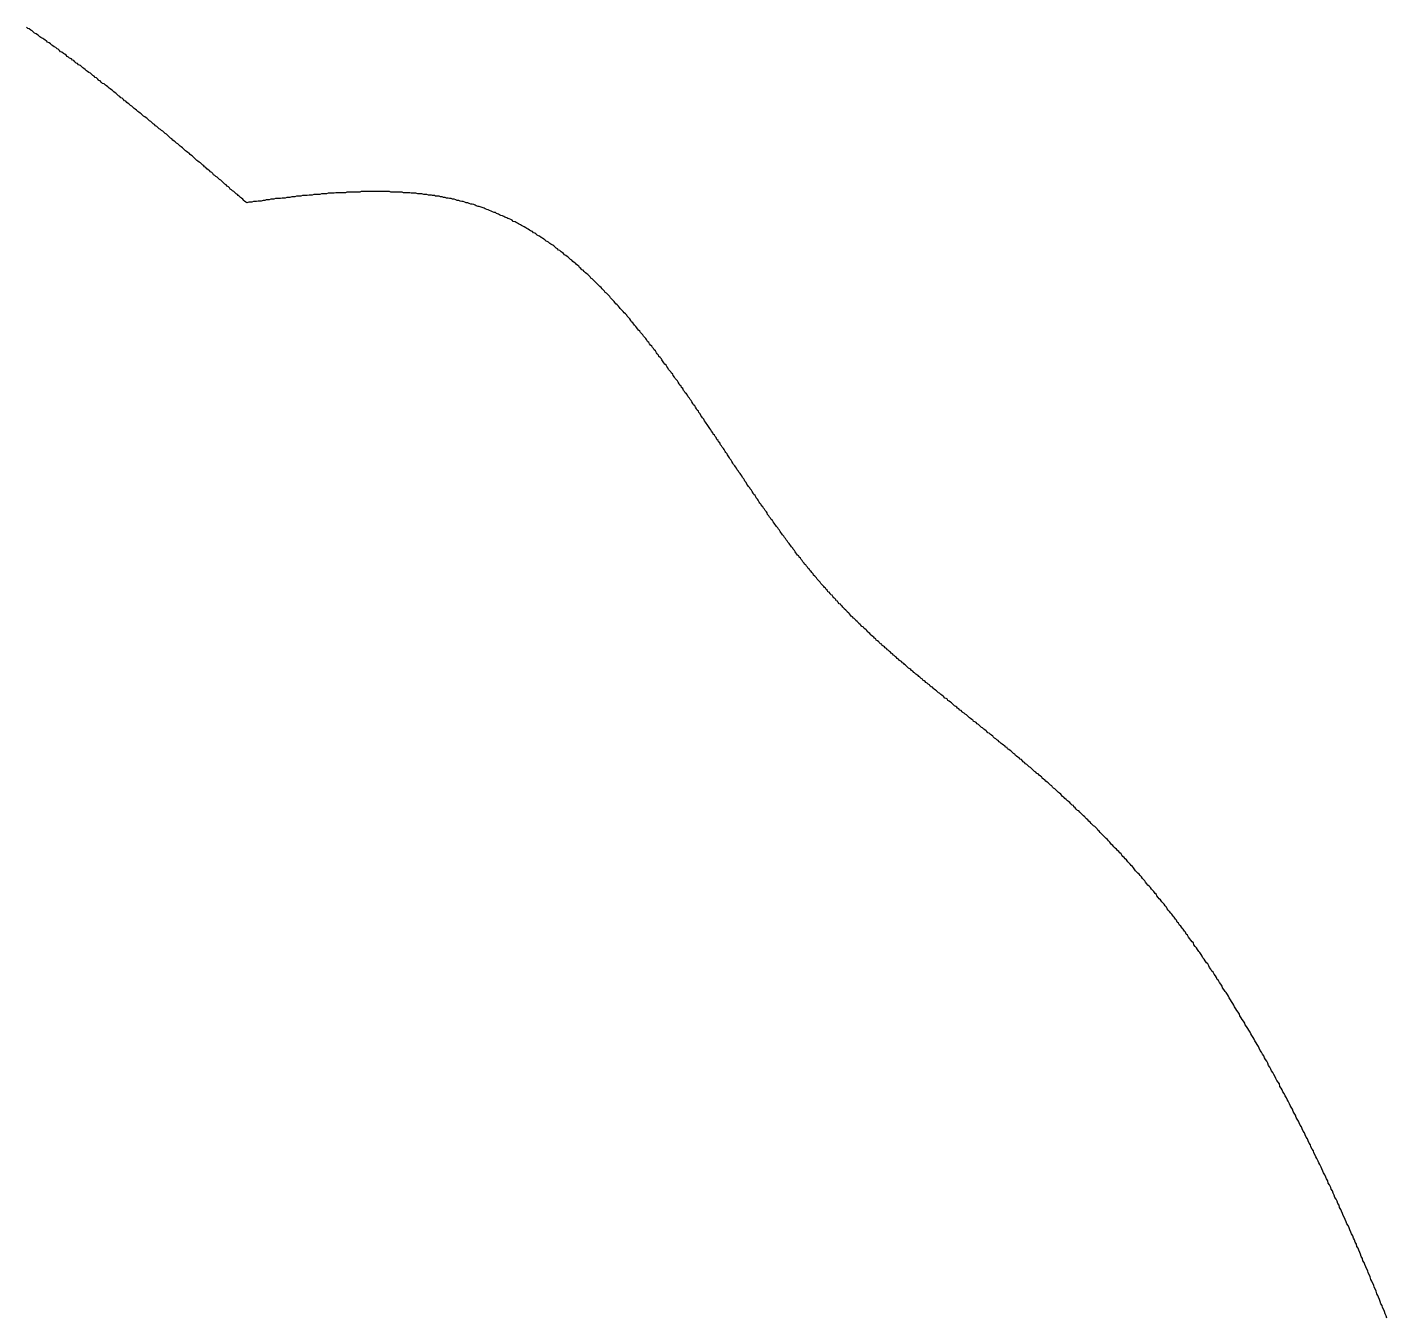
# Model space of a CAD drawing. Header units: millimetres. Extents: x 111 to 2999, y 81 to 1941.
# Drawn here: x 1025.15 to 1047.92, y 1808.3 to 1829.87 of the extents above; entities that cross this region are included whole.
import ezdxf

# ---------------------------------------------------------------- set-up
doc = ezdxf.new("R2010")
doc.units = ezdxf.units.MM
doc.layers.add('DRAW', color=7, linetype='Continuous')

msp = doc.modelspace()

# ---------------------------------------------------------------- linework, layer by layer
at = {"layer": 'DRAW'}
msp.add_polyline3d([(1047.92, 1808.263, 0), (1047.91, 1808.303, 0), (1047.89, 1808.333, 0), (1047.88, 1808.373, 0), (1047.87, 1808.403, 0), (1047.85, 1808.443, 0), (1047.84, 1808.473, 0), (1047.82, 1808.503, 0), (1047.81, 1808.543, 0), (1047.8, 1808.573, 0), (1047.78, 1808.613, 0), (1047.77, 1808.643, 0), (1047.75, 1808.673, 0), (1047.74, 1808.713, 0), (1047.73, 1808.743, 0), (1047.71, 1808.783, 0), (1047.7, 1808.813, 0), (1047.68, 1808.853, 0), (1047.67, 1808.883, 0), (1047.65, 1808.913, 0), (1047.64, 1808.953, 0), (1047.63, 1808.983, 0), (1047.61, 1809.023, 0), (1047.6, 1809.053, 0), (1047.58, 1809.093, 0), (1047.57, 1809.123, 0), (1047.55, 1809.163, 0), (1047.54, 1809.193, 0), (1047.52, 1809.223, 0), (1047.51, 1809.263, 0), (1047.49, 1809.293, 0), (1047.48, 1809.333, 0), (1047.47, 1809.363, 0), (1047.45, 1809.403, 0), (1047.44, 1809.433, 0), (1047.42, 1809.463, 0), (1047.41, 1809.503, 0), (1047.39, 1809.533, 0), (1047.38, 1809.573, 0), (1047.36, 1809.603, 0), (1047.35, 1809.643, 0), (1047.33, 1809.673, 0), (1047.32, 1809.703, 0), (1047.3, 1809.743, 0), (1047.29, 1809.773, 0), (1047.27, 1809.813, 0), (1047.25, 1809.843, 0), (1047.24, 1809.873, 0), (1047.22, 1809.913, 0), (1047.21, 1809.943, 0), (1047.19, 1809.983, 0), (1047.18, 1810.013, 0), (1047.16, 1810.053, 0), (1047.15, 1810.083, 0), (1047.13, 1810.113, 0), (1047.12, 1810.153, 0), (1047.1, 1810.183, 0), (1047.09, 1810.223, 0), (1047.07, 1810.253, 0), (1047.05, 1810.283, 0), (1047.04, 1810.323, 0), (1047.02, 1810.353, 0), (1047.01, 1810.393, 0), (1046.99, 1810.423, 0), (1046.98, 1810.453, 0), (1046.96, 1810.493, 0), (1046.94, 1810.523, 0), (1046.93, 1810.563, 0), (1046.91, 1810.593, 0), (1046.9, 1810.623, 0), (1046.88, 1810.663, 0), (1046.86, 1810.693, 0), (1046.85, 1810.723, 0), (1046.83, 1810.763, 0), (1046.82, 1810.793, 0), (1046.8, 1810.833, 0), (1046.78, 1810.863, 0), (1046.77, 1810.893, 0), (1046.75, 1810.933, 0), (1046.73, 1810.963, 0), (1046.72, 1810.993, 0), (1046.7, 1811.033, 0), (1046.69, 1811.063, 0), (1046.67, 1811.093, 0), (1046.65, 1811.133, 0), (1046.64, 1811.163, 0), (1046.62, 1811.193, 0), (1046.6, 1811.233, 0), (1046.59, 1811.263, 0), (1046.57, 1811.293, 0), (1046.55, 1811.333, 0), (1046.54, 1811.363, 0), (1046.52, 1811.393, 0), (1046.5, 1811.433, 0), (1046.49, 1811.463, 0), (1046.47, 1811.493, 0), (1046.45, 1811.533, 0), (1046.44, 1811.563, 0), (1046.42, 1811.593, 0), (1046.4, 1811.623, 0), (1046.39, 1811.663, 0), (1046.37, 1811.693, 0), (1046.35, 1811.723, 0), (1046.34, 1811.763, 0), (1046.32, 1811.793, 0), (1046.3, 1811.823, 0), (1046.29, 1811.853, 0), (1046.27, 1811.893, 0), (1046.25, 1811.923, 0), (1046.24, 1811.953, 0), (1046.22, 1811.983, 0), (1046.2, 1812.023, 0), (1046.18, 1812.053, 0), (1046.17, 1812.083, 0), (1046.15, 1812.113, 0), (1046.13, 1812.143, 0), (1046.12, 1812.183, 0), (1046.1, 1812.213, 0), (1046.08, 1812.243, 0), (1046.06, 1812.273, 0), (1046.05, 1812.303, 0), (1046.03, 1812.343, 0), (1046.01, 1812.373, 0), (1045.99, 1812.403, 0), (1045.98, 1812.433, 0), (1045.96, 1812.463, 0), (1045.94, 1812.493, 0), (1045.93, 1812.533, 0), (1045.91, 1812.563, 0), (1045.89, 1812.593, 0), (1045.87, 1812.623, 0), (1045.86, 1812.653, 0), (1045.84, 1812.683, 0), (1045.82, 1812.713, 0), (1045.8, 1812.743, 0), (1045.78, 1812.783, 0), (1045.77, 1812.813, 0), (1045.75, 1812.843, 0), (1045.73, 1812.873, 0), (1045.71, 1812.903, 0), (1045.7, 1812.933, 0), (1045.68, 1812.963, 0), (1045.66, 1812.993, 0), (1045.64, 1813.023, 0), (1045.63, 1813.053, 0), (1045.61, 1813.083, 0), (1045.59, 1813.113, 0), (1045.57, 1813.143, 0), (1045.55, 1813.173, 0), (1045.54, 1813.203, 0), (1045.52, 1813.233, 0), (1045.5, 1813.263, 0), (1045.48, 1813.293, 0), (1045.46, 1813.323, 0), (1045.45, 1813.353, 0), (1045.43, 1813.383, 0), (1045.41, 1813.413, 0), (1045.39, 1813.443, 0), (1045.37, 1813.473, 0), (1045.36, 1813.503, 0), (1045.34, 1813.533, 0), (1045.32, 1813.563, 0), (1045.3, 1813.593, 0), (1045.28, 1813.623, 0), (1045.27, 1813.653, 0), (1045.25, 1813.683, 0), (1045.23, 1813.713, 0), (1045.21, 1813.733, 0), (1045.19, 1813.763, 0), (1045.17, 1813.793, 0), (1045.16, 1813.823, 0), (1045.14, 1813.853, 0), (1045.12, 1813.883, 0), (1045.1, 1813.913, 0), (1045.08, 1813.933, 0), (1045.07, 1813.963, 0), (1045.05, 1813.993, 0), (1045.03, 1814.023, 0), (1045.01, 1814.053, 0), (1044.99, 1814.073, 0), (1044.97, 1814.103, 0), (1044.95, 1814.133, 0), (1044.94, 1814.163, 0), (1044.92, 1814.193, 0), (1044.9, 1814.213, 0), (1044.88, 1814.243, 0), (1044.86, 1814.273, 0), (1044.84, 1814.293, 0), (1044.83, 1814.323, 0), (1044.81, 1814.353, 0), (1044.79, 1814.383, 0), (1044.77, 1814.403, 0), (1044.75, 1814.433, 0), (1044.73, 1814.463, 0), (1044.71, 1814.483, 0), (1044.69, 1814.513, 0), (1044.68, 1814.543, 0), (1044.66, 1814.563, 0), (1044.64, 1814.593, 0), (1044.62, 1814.613, 0), (1044.6, 1814.643, 0), (1044.58, 1814.673, 0), (1044.56, 1814.693, 0), (1044.55, 1814.723, 0), (1044.53, 1814.743, 0), (1044.51, 1814.773, 0), (1044.49, 1814.793, 0), (1044.47, 1814.823, 0), (1044.45, 1814.843, 0), (1044.43, 1814.873, 0), (1044.41, 1814.893, 0), (1044.4, 1814.923, 0), (1044.38, 1814.943, 0), (1044.36, 1814.973, 0), (1044.34, 1814.993, 0), (1044.32, 1815.023, 0), (1044.3, 1815.043, 0), (1044.28, 1815.073, 0), (1044.26, 1815.093, 0), (1044.24, 1815.113, 0), (1044.23, 1815.143, 0), (1044.21, 1815.163, 0), (1044.19, 1815.193, 0), (1044.17, 1815.213, 0), (1044.15, 1815.233, 0), (1044.13, 1815.263, 0), (1044.11, 1815.283, 0), (1044.09, 1815.303, 0), (1044.07, 1815.333, 0), (1044.06, 1815.353, 0), (1044.04, 1815.373, 0), (1044.02, 1815.403, 0), (1044, 1815.423, 0), (1043.98, 1815.443, 0), (1043.96, 1815.473, 0), (1043.94, 1815.493, 0), (1043.92, 1815.513, 0), (1043.9, 1815.533, 0), (1043.88, 1815.563, 0), (1043.87, 1815.583, 0), (1043.85, 1815.603, 0), (1043.83, 1815.623, 0), (1043.81, 1815.653, 0), (1043.79, 1815.673, 0), (1043.77, 1815.693, 0), (1043.75, 1815.713, 0), (1043.73, 1815.733, 0), (1043.71, 1815.753, 0), (1043.69, 1815.783, 0), (1043.68, 1815.803, 0), (1043.66, 1815.823, 0), (1043.64, 1815.843, 0), (1043.62, 1815.863, 0), (1043.6, 1815.883, 0), (1043.58, 1815.903, 0), (1043.56, 1815.933, 0), (1043.54, 1815.953, 0), (1043.52, 1815.973, 0), (1043.5, 1815.993, 0), (1043.48, 1816.013, 0), (1043.47, 1816.033, 0), (1043.45, 1816.053, 0), (1043.43, 1816.073, 0), (1043.41, 1816.093, 0), (1043.39, 1816.113, 0), (1043.37, 1816.133, 0), (1043.35, 1816.153, 0), (1043.33, 1816.173, 0), (1043.31, 1816.193, 0), (1043.29, 1816.213, 0), (1043.28, 1816.233, 0), (1043.26, 1816.253, 0), (1043.24, 1816.273, 0), (1043.22, 1816.293, 0), (1043.2, 1816.313, 0), (1043.18, 1816.333, 0), (1043.16, 1816.353, 0), (1043.14, 1816.373, 0), (1043.12, 1816.393, 0), (1043.1, 1816.413, 0), (1043.08, 1816.433, 0), (1043.07, 1816.453, 0), (1043.05, 1816.473, 0), (1043.03, 1816.493, 0), (1043.01, 1816.503, 0), (1042.99, 1816.523, 0), (1042.97, 1816.543, 0), (1042.95, 1816.563, 0), (1042.93, 1816.583, 0), (1042.91, 1816.603, 0), (1042.89, 1816.623, 0), (1042.87, 1816.643, 0), (1042.86, 1816.653, 0), (1042.84, 1816.673, 0), (1042.82, 1816.693, 0), (1042.8, 1816.713, 0), (1042.78, 1816.733, 0), (1042.76, 1816.753, 0), (1042.74, 1816.763, 0), (1042.72, 1816.783, 0), (1042.7, 1816.803, 0), (1042.68, 1816.823, 0), (1042.67, 1816.843, 0), (1042.65, 1816.853, 0), (1042.63, 1816.873, 0), (1042.61, 1816.893, 0), (1042.59, 1816.913, 0), (1042.57, 1816.923, 0), (1042.55, 1816.943, 0), (1042.53, 1816.963, 0), (1042.51, 1816.983, 0), (1042.49, 1816.993, 0), (1042.48, 1817.013, 0), (1042.46, 1817.033, 0), (1042.44, 1817.053, 0), (1042.42, 1817.063, 0), (1042.4, 1817.083, 0), (1042.38, 1817.103, 0), (1042.36, 1817.123, 0), (1042.34, 1817.133, 0), (1042.32, 1817.153, 0), (1042.31, 1817.173, 0), (1042.29, 1817.183, 0), (1042.27, 1817.203, 0), (1042.25, 1817.223, 0), (1042.23, 1817.233, 0), (1042.21, 1817.253, 0), (1042.19, 1817.273, 0), (1042.17, 1817.283, 0), (1042.15, 1817.303, 0), (1042.14, 1817.323, 0), (1042.12, 1817.333, 0), (1042.1, 1817.353, 0), (1042.08, 1817.373, 0), (1042.06, 1817.383, 0), (1042.04, 1817.403, 0), (1042.02, 1817.413, 0), (1042, 1817.433, 0), (1041.98, 1817.453, 0), (1041.97, 1817.463, 0), (1041.95, 1817.483, 0), (1041.93, 1817.493, 0), (1041.91, 1817.513, 0), (1041.89, 1817.533, 0), (1041.87, 1817.543, 0), (1041.85, 1817.563, 0), (1041.83, 1817.573, 0), (1041.82, 1817.593, 0), (1041.8, 1817.613, 0), (1041.78, 1817.623, 0), (1041.76, 1817.643, 0), (1041.74, 1817.653, 0), (1041.72, 1817.673, 0), (1041.7, 1817.683, 0), (1041.69, 1817.703, 0), (1041.67, 1817.713, 0), (1041.65, 1817.733, 0), (1041.63, 1817.753, 0), (1041.61, 1817.763, 0), (1041.59, 1817.783, 0), (1041.57, 1817.793, 0), (1041.56, 1817.813, 0), (1041.54, 1817.823, 0), (1041.52, 1817.843, 0), (1041.5, 1817.853, 0), (1041.48, 1817.873, 0), (1041.46, 1817.883, 0), (1041.44, 1817.903, 0), (1041.43, 1817.913, 0), (1041.41, 1817.933, 0), (1041.39, 1817.943, 0), (1041.37, 1817.963, 0), (1041.35, 1817.973, 0), (1041.33, 1817.993, 0), (1041.32, 1818.003, 0), (1041.3, 1818.023, 0), (1041.28, 1818.033, 0), (1041.26, 1818.053, 0), (1041.24, 1818.063, 0), (1041.22, 1818.083, 0), (1041.21, 1818.093, 0), (1041.19, 1818.113, 0), (1041.17, 1818.123, 0), (1041.15, 1818.143, 0), (1041.13, 1818.153, 0), (1041.11, 1818.173, 0), (1041.1, 1818.183, 0), (1041.08, 1818.203, 0), (1041.06, 1818.213, 0), (1041.04, 1818.233, 0), (1041.02, 1818.243, 0), (1041, 1818.253, 0), (1040.99, 1818.273, 0), (1040.97, 1818.283, 0), (1040.95, 1818.303, 0), (1040.93, 1818.313, 0), (1040.91, 1818.333, 0), (1040.9, 1818.343, 0), (1040.88, 1818.363, 0), (1040.86, 1818.373, 0), (1040.84, 1818.393, 0), (1040.82, 1818.403, 0), (1040.81, 1818.413, 0), (1040.79, 1818.433, 0), (1040.77, 1818.443, 0), (1040.75, 1818.463, 0), (1040.73, 1818.473, 0), (1040.72, 1818.493, 0), (1040.7, 1818.503, 0), (1040.68, 1818.513, 0), (1040.66, 1818.533, 0), (1040.65, 1818.543, 0), (1040.63, 1818.563, 0), (1040.61, 1818.573, 0), (1040.59, 1818.593, 0), (1040.57, 1818.603, 0), (1040.56, 1818.623, 0), (1040.54, 1818.633, 0), (1040.52, 1818.643, 0), (1040.5, 1818.663, 0), (1040.49, 1818.673, 0), (1040.47, 1818.693, 0), (1040.45, 1818.703, 0), (1040.43, 1818.723, 0), (1040.41, 1818.733, 0), (1040.4, 1818.743, 0), (1040.38, 1818.763, 0), (1040.36, 1818.773, 0), (1040.34, 1818.793, 0), (1040.33, 1818.803, 0), (1040.31, 1818.823, 0), (1040.29, 1818.833, 0), (1040.27, 1818.843, 0), (1040.26, 1818.863, 0), (1040.24, 1818.873, 0), (1040.22, 1818.893, 0), (1040.2, 1818.903, 0), (1040.19, 1818.923, 0), (1040.17, 1818.933, 0), (1040.15, 1818.943, 0), (1040.14, 1818.963, 0), (1040.12, 1818.973, 0), (1040.1, 1818.993, 0), (1040.08, 1819.003, 0), (1040.07, 1819.023, 0), (1040.05, 1819.033, 0), (1040.03, 1819.043, 0), (1040.01, 1819.063, 0), (1040, 1819.073, 0), (1039.98, 1819.093, 0), (1039.96, 1819.103, 0), (1039.95, 1819.123, 0), (1039.93, 1819.133, 0), (1039.91, 1819.143, 0), (1039.89, 1819.163, 0), (1039.88, 1819.173, 0), (1039.86, 1819.193, 0), (1039.84, 1819.203, 0), (1039.83, 1819.223, 0), (1039.81, 1819.233, 0), (1039.79, 1819.253, 0), (1039.78, 1819.263, 0), (1039.76, 1819.273, 0), (1039.74, 1819.293, 0), (1039.72, 1819.303, 0), (1039.71, 1819.323, 0), (1039.69, 1819.333, 0), (1039.67, 1819.353, 0), (1039.66, 1819.363, 0), (1039.64, 1819.383, 0), (1039.62, 1819.393, 0), (1039.61, 1819.413, 0), (1039.59, 1819.423, 0), (1039.57, 1819.443, 0), (1039.56, 1819.453, 0), (1039.54, 1819.473, 0), (1039.52, 1819.483, 0), (1039.51, 1819.503, 0), (1039.49, 1819.513, 0), (1039.47, 1819.523, 0), (1039.46, 1819.543, 0), (1039.44, 1819.553, 0), (1039.42, 1819.573, 0), (1039.41, 1819.583, 0), (1039.39, 1819.603, 0), (1039.37, 1819.613, 0), (1039.36, 1819.633, 0), (1039.34, 1819.643, 0), (1039.33, 1819.663, 0), (1039.31, 1819.673, 0), (1039.29, 1819.693, 0), (1039.28, 1819.703, 0), (1039.26, 1819.723, 0), (1039.24, 1819.743, 0), (1039.23, 1819.753, 0), (1039.21, 1819.773, 0), (1039.2, 1819.783, 0), (1039.18, 1819.803, 0), (1039.16, 1819.813, 0), (1039.15, 1819.833, 0), (1039.13, 1819.843, 0), (1039.11, 1819.863, 0), (1039.1, 1819.873, 0), (1039.08, 1819.893, 0), (1039.07, 1819.903, 0), (1039.05, 1819.923, 0), (1039.03, 1819.943, 0), (1039.02, 1819.953, 0), (1039, 1819.973, 0), (1038.99, 1819.983, 0), (1038.97, 1820.003, 0), (1038.95, 1820.013, 0), (1038.94, 1820.033, 0), (1038.92, 1820.053, 0), (1038.91, 1820.063, 0), (1038.89, 1820.083, 0), (1038.88, 1820.093, 0), (1038.86, 1820.113, 0), (1038.84, 1820.133, 0), (1038.83, 1820.143, 0), (1038.81, 1820.163, 0), (1038.8, 1820.183, 0), (1038.78, 1820.193, 0), (1038.77, 1820.213, 0), (1038.75, 1820.223, 0), (1038.73, 1820.243, 0), (1038.72, 1820.263, 0), (1038.7, 1820.273, 0), (1038.69, 1820.293, 0), (1038.67, 1820.313, 0), (1038.66, 1820.323, 0), (1038.64, 1820.343, 0), (1038.63, 1820.363, 0), (1038.61, 1820.373, 0), (1038.6, 1820.393, 0), (1038.58, 1820.413, 0), (1038.56, 1820.423, 0), (1038.55, 1820.443, 0), (1038.53, 1820.463, 0), (1038.52, 1820.483, 0), (1038.5, 1820.493, 0), (1038.49, 1820.513, 0), (1038.47, 1820.533, 0), (1038.46, 1820.543, 0), (1038.44, 1820.563, 0), (1038.43, 1820.583, 0), (1038.41, 1820.603, 0), (1038.4, 1820.613, 0), (1038.38, 1820.633, 0), (1038.37, 1820.653, 0), (1038.35, 1820.673, 0), (1038.34, 1820.683, 0), (1038.32, 1820.703, 0), (1038.31, 1820.723, 0), (1038.29, 1820.743, 0), (1038.28, 1820.763, 0), (1038.26, 1820.773, 0), (1038.25, 1820.793, 0), (1038.23, 1820.813, 0), (1038.22, 1820.833, 0), (1038.2, 1820.853, 0), (1038.19, 1820.873, 0), (1038.17, 1820.883, 0), (1038.16, 1820.903, 0), (1038.14, 1820.923, 0), (1038.13, 1820.943, 0), (1038.11, 1820.963, 0), (1038.1, 1820.983, 0), (1038.08, 1821.003, 0), (1038.07, 1821.023, 0), (1038.05, 1821.033, 0), (1038.04, 1821.053, 0), (1038.02, 1821.073, 0), (1038.01, 1821.093, 0), (1038, 1821.113, 0), (1037.98, 1821.133, 0), (1037.97, 1821.153, 0), (1037.95, 1821.173, 0), (1037.94, 1821.193, 0), (1037.92, 1821.213, 0), (1037.91, 1821.233, 0), (1037.89, 1821.253, 0), (1037.88, 1821.273, 0), (1037.86, 1821.293, 0), (1037.85, 1821.313, 0), (1037.83, 1821.333, 0), (1037.82, 1821.353, 0), (1037.8, 1821.373, 0), (1037.79, 1821.393, 0), (1037.77, 1821.413, 0), (1037.76, 1821.433, 0), (1037.75, 1821.453, 0), (1037.73, 1821.473, 0), (1037.72, 1821.493, 0), (1037.7, 1821.513, 0), (1037.69, 1821.533, 0), (1037.67, 1821.553, 0), (1037.66, 1821.573, 0), (1037.64, 1821.593, 0), (1037.63, 1821.613, 0), (1037.61, 1821.633, 0), (1037.6, 1821.653, 0), (1037.58, 1821.673, 0), (1037.57, 1821.693, 0), (1037.55, 1821.713, 0), (1037.54, 1821.743, 0), (1037.53, 1821.763, 0), (1037.51, 1821.783, 0), (1037.5, 1821.803, 0), (1037.48, 1821.823, 0), (1037.47, 1821.843, 0), (1037.45, 1821.863, 0), (1037.44, 1821.883, 0), (1037.42, 1821.903, 0), (1037.41, 1821.923, 0), (1037.39, 1821.953, 0), (1037.38, 1821.973, 0), (1037.36, 1821.993, 0), (1037.35, 1822.013, 0), (1037.34, 1822.033, 0), (1037.32, 1822.053, 0), (1037.31, 1822.073, 0), (1037.29, 1822.103, 0), (1037.28, 1822.123, 0), (1037.26, 1822.143, 0), (1037.25, 1822.163, 0), (1037.23, 1822.183, 0), (1037.22, 1822.203, 0), (1037.2, 1822.223, 0), (1037.19, 1822.253, 0), (1037.17, 1822.273, 0), (1037.16, 1822.293, 0), (1037.15, 1822.313, 0), (1037.13, 1822.333, 0), (1037.12, 1822.363, 0), (1037.1, 1822.383, 0), (1037.09, 1822.403, 0), (1037.07, 1822.423, 0), (1037.06, 1822.443, 0), (1037.04, 1822.463, 0), (1037.03, 1822.493, 0), (1037.01, 1822.513, 0), (1037, 1822.533, 0), (1036.98, 1822.553, 0), (1036.97, 1822.573, 0), (1036.95, 1822.603, 0), (1036.94, 1822.623, 0), (1036.92, 1822.643, 0), (1036.91, 1822.663, 0), (1036.9, 1822.683, 0), (1036.88, 1822.713, 0), (1036.87, 1822.733, 0), (1036.85, 1822.753, 0), (1036.84, 1822.773, 0), (1036.82, 1822.803, 0), (1036.81, 1822.823, 0), (1036.79, 1822.843, 0), (1036.78, 1822.863, 0), (1036.76, 1822.883, 0), (1036.75, 1822.913, 0), (1036.73, 1822.933, 0), (1036.72, 1822.953, 0), (1036.7, 1822.973, 0), (1036.69, 1823.003, 0), (1036.67, 1823.023, 0), (1036.66, 1823.043, 0), (1036.64, 1823.063, 0), (1036.63, 1823.083, 0), (1036.61, 1823.113, 0), (1036.6, 1823.133, 0), (1036.58, 1823.153, 0), (1036.57, 1823.173, 0), (1036.55, 1823.203, 0), (1036.54, 1823.223, 0), (1036.52, 1823.243, 0), (1036.51, 1823.263, 0), (1036.49, 1823.283, 0), (1036.48, 1823.313, 0), (1036.46, 1823.333, 0), (1036.45, 1823.353, 0), (1036.43, 1823.373, 0), (1036.42, 1823.403, 0), (1036.4, 1823.423, 0), (1036.39, 1823.443, 0), (1036.37, 1823.463, 0), (1036.36, 1823.483, 0), (1036.34, 1823.513, 0), (1036.33, 1823.533, 0), (1036.31, 1823.553, 0), (1036.3, 1823.573, 0), (1036.28, 1823.603, 0), (1036.27, 1823.623, 0), (1036.25, 1823.643, 0), (1036.24, 1823.663, 0), (1036.22, 1823.683, 0), (1036.21, 1823.713, 0), (1036.19, 1823.733, 0), (1036.17, 1823.753, 0), (1036.16, 1823.773, 0), (1036.14, 1823.793, 0), (1036.13, 1823.823, 0), (1036.11, 1823.843, 0), (1036.1, 1823.863, 0), (1036.08, 1823.883, 0), (1036.07, 1823.903, 0), (1036.05, 1823.933, 0), (1036.04, 1823.953, 0), (1036.02, 1823.973, 0), (1036, 1823.993, 0), (1035.99, 1824.013, 0), (1035.97, 1824.043, 0), (1035.96, 1824.063, 0), (1035.94, 1824.083, 0), (1035.93, 1824.103, 0), (1035.91, 1824.123, 0), (1035.89, 1824.143, 0), (1035.88, 1824.173, 0), (1035.86, 1824.193, 0), (1035.85, 1824.213, 0), (1035.83, 1824.233, 0), (1035.81, 1824.253, 0), (1035.8, 1824.273, 0), (1035.78, 1824.303, 0), (1035.77, 1824.323, 0), (1035.75, 1824.343, 0), (1035.73, 1824.363, 0), (1035.72, 1824.383, 0), (1035.7, 1824.403, 0), (1035.69, 1824.423, 0), (1035.67, 1824.453, 0), (1035.65, 1824.473, 0), (1035.64, 1824.493, 0), (1035.62, 1824.513, 0), (1035.61, 1824.533, 0), (1035.59, 1824.553, 0), (1035.57, 1824.573, 0), (1035.56, 1824.593, 0), (1035.54, 1824.613, 0), (1035.52, 1824.643, 0), (1035.51, 1824.663, 0), (1035.49, 1824.683, 0), (1035.47, 1824.703, 0), (1035.46, 1824.723, 0), (1035.44, 1824.743, 0), (1035.42, 1824.763, 0), (1035.41, 1824.783, 0), (1035.39, 1824.803, 0), (1035.37, 1824.823, 0), (1035.36, 1824.843, 0), (1035.34, 1824.863, 0), (1035.32, 1824.883, 0), (1035.31, 1824.903, 0), (1035.29, 1824.923, 0), (1035.27, 1824.943, 0), (1035.26, 1824.963, 0), (1035.24, 1824.993, 0), (1035.22, 1825.013, 0), (1035.2, 1825.033, 0), (1035.19, 1825.053, 0), (1035.17, 1825.073, 0), (1035.15, 1825.093, 0), (1035.13, 1825.113, 0), (1035.12, 1825.123, 0), (1035.1, 1825.143, 0), (1035.08, 1825.163, 0), (1035.07, 1825.183, 0), (1035.05, 1825.203, 0), (1035.03, 1825.223, 0), (1035.01, 1825.243, 0), (1034.99, 1825.263, 0), (1034.98, 1825.283, 0), (1034.96, 1825.303, 0), (1034.94, 1825.323, 0), (1034.92, 1825.343, 0), (1034.91, 1825.363, 0), (1034.89, 1825.383, 0), (1034.87, 1825.403, 0), (1034.85, 1825.423, 0), (1034.83, 1825.433, 0), (1034.82, 1825.453, 0), (1034.8, 1825.473, 0), (1034.78, 1825.493, 0), (1034.76, 1825.513, 0), (1034.74, 1825.533, 0), (1034.72, 1825.553, 0), (1034.71, 1825.563, 0), (1034.69, 1825.583, 0), (1034.67, 1825.603, 0), (1034.65, 1825.623, 0), (1034.63, 1825.643, 0), (1034.61, 1825.663, 0), (1034.59, 1825.673, 0), (1034.58, 1825.693, 0), (1034.56, 1825.713, 0), (1034.54, 1825.733, 0), (1034.52, 1825.743, 0), (1034.5, 1825.763, 0), (1034.48, 1825.783, 0), (1034.46, 1825.803, 0), (1034.44, 1825.813, 0), (1034.42, 1825.833, 0), (1034.4, 1825.853, 0), (1034.39, 1825.873, 0), (1034.37, 1825.883, 0), (1034.35, 1825.903, 0), (1034.33, 1825.923, 0), (1034.31, 1825.933, 0), (1034.29, 1825.953, 0), (1034.27, 1825.973, 0), (1034.25, 1825.983, 0), (1034.23, 1826.003, 0), (1034.21, 1826.023, 0), (1034.19, 1826.033, 0), (1034.17, 1826.053, 0), (1034.15, 1826.063, 0), (1034.13, 1826.083, 0), (1034.11, 1826.103, 0), (1034.09, 1826.113, 0), (1034.07, 1826.133, 0), (1034.05, 1826.143, 0), (1034.03, 1826.163, 0), (1034.01, 1826.173, 0), (1033.99, 1826.193, 0), (1033.97, 1826.213, 0), (1033.95, 1826.223, 0), (1033.92, 1826.243, 0), (1033.9, 1826.253, 0), (1033.88, 1826.273, 0), (1033.86, 1826.283, 0), (1033.84, 1826.293, 0), (1033.82, 1826.313, 0), (1033.8, 1826.323, 0), (1033.78, 1826.343, 0), (1033.76, 1826.353, 0), (1033.73, 1826.373, 0), (1033.71, 1826.383, 0), (1033.69, 1826.393, 0), (1033.67, 1826.413, 0), (1033.65, 1826.423, 0), (1033.63, 1826.433, 0), (1033.61, 1826.453, 0), (1033.58, 1826.463, 0), (1033.56, 1826.473, 0), (1033.54, 1826.493, 0), (1033.52, 1826.503, 0), (1033.5, 1826.513, 0), (1033.47, 1826.533, 0), (1033.45, 1826.543, 0), (1033.43, 1826.553, 0), (1033.41, 1826.563, 0), (1033.38, 1826.583, 0), (1033.36, 1826.593, 0), (1033.34, 1826.603, 0), (1033.32, 1826.613, 0), (1033.29, 1826.623, 0), (1033.27, 1826.643, 0), (1033.25, 1826.653, 0), (1033.22, 1826.663, 0), (1033.2, 1826.673, 0), (1033.18, 1826.683, 0), (1033.15, 1826.693, 0), (1033.13, 1826.703, 0), (1033.11, 1826.713, 0), (1033.08, 1826.723, 0), (1033.06, 1826.733, 0), (1033.04, 1826.743, 0), (1033.01, 1826.753, 0), (1032.99, 1826.773, 0), (1032.97, 1826.773, 0), (1032.94, 1826.783, 0), (1032.92, 1826.793, 0), (1032.89, 1826.803, 0), (1032.87, 1826.813, 0), (1032.85, 1826.823, 0), (1032.82, 1826.833, 0), (1032.8, 1826.843, 0), (1032.77, 1826.853, 0), (1032.75, 1826.863, 0), (1032.72, 1826.873, 0), (1032.7, 1826.873, 0), (1032.67, 1826.883, 0), (1032.65, 1826.893, 0), (1032.63, 1826.903, 0), (1032.6, 1826.913, 0), (1032.58, 1826.913, 0), (1032.55, 1826.923, 0), (1032.53, 1826.933, 0), (1032.5, 1826.933, 0), (1032.48, 1826.943, 0), (1032.45, 1826.953, 0), (1032.43, 1826.953, 0), (1032.4, 1826.963, 0), (1032.38, 1826.973, 0), (1032.35, 1826.973, 0), (1032.33, 1826.983, 0), (1032.3, 1826.993, 0), (1032.27, 1826.993, 0), (1032.25, 1827.003, 0), (1032.22, 1827.003, 0), (1032.2, 1827.013, 0), (1032.17, 1827.013, 0), (1032.15, 1827.023, 0), (1032.12, 1827.023, 0), (1032.1, 1827.033, 0), (1032.07, 1827.033, 0), (1032.05, 1827.043, 0), (1032.02, 1827.043, 0), (1031.99, 1827.043, 0), (1031.97, 1827.053, 0), (1031.94, 1827.053, 0), (1031.92, 1827.063, 0), (1031.89, 1827.063, 0), (1031.87, 1827.063, 0), (1031.84, 1827.073, 0), (1031.81, 1827.073, 0), (1031.79, 1827.073, 0), (1031.76, 1827.083, 0), (1031.74, 1827.083, 0), (1031.71, 1827.083, 0), (1031.69, 1827.083, 0), (1031.66, 1827.093, 0), (1031.63, 1827.093, 0), (1031.61, 1827.093, 0), (1031.58, 1827.093, 0), (1031.56, 1827.103, 0), (1031.53, 1827.103, 0), (1031.5, 1827.103, 0), (1031.48, 1827.103, 0), (1031.45, 1827.103, 0), (1031.43, 1827.113, 0), (1031.4, 1827.113, 0), (1031.37, 1827.113, 0), (1031.35, 1827.113, 0), (1031.32, 1827.113, 0), (1031.29, 1827.113, 0), (1031.27, 1827.113, 0), (1031.24, 1827.113, 0), (1031.22, 1827.123, 0), (1031.19, 1827.123, 0), (1031.16, 1827.123, 0), (1031.14, 1827.123, 0), (1031.11, 1827.123, 0), (1031.08, 1827.123, 0), (1031.06, 1827.123, 0), (1031.03, 1827.123, 0), (1031.01, 1827.123, 0), (1030.98, 1827.123, 0), (1030.95, 1827.123, 0), (1030.93, 1827.123, 0), (1030.9, 1827.123, 0), (1030.87, 1827.123, 0), (1030.85, 1827.123, 0), (1030.82, 1827.123, 0), (1030.8, 1827.123, 0), (1030.77, 1827.123, 0), (1030.74, 1827.123, 0), (1030.72, 1827.113, 0), (1030.69, 1827.113, 0), (1030.66, 1827.113, 0), (1030.64, 1827.113, 0), (1030.61, 1827.113, 0), (1030.58, 1827.113, 0), (1030.56, 1827.113, 0), (1030.53, 1827.113, 0), (1030.5, 1827.113, 0), (1030.48, 1827.103, 0), (1030.45, 1827.103, 0), (1030.42, 1827.103, 0), (1030.4, 1827.103, 0), (1030.37, 1827.103, 0), (1030.35, 1827.103, 0), (1030.32, 1827.103, 0), (1030.29, 1827.093, 0), (1030.27, 1827.093, 0), (1030.24, 1827.093, 0), (1030.21, 1827.093, 0), (1030.19, 1827.093, 0), (1030.16, 1827.083, 0), (1030.13, 1827.083, 0), (1030.11, 1827.083, 0), (1030.08, 1827.083, 0), (1030.05, 1827.073, 0), (1030.03, 1827.073, 0), (1030, 1827.073, 0), (1029.97, 1827.073, 0), (1029.95, 1827.073, 0), (1029.92, 1827.063, 0), (1029.89, 1827.063, 0), (1029.87, 1827.063, 0), (1029.84, 1827.053, 0), (1029.81, 1827.053, 0), (1029.79, 1827.053, 0), (1029.76, 1827.053, 0), (1029.73, 1827.043, 0), (1029.71, 1827.043, 0), (1029.68, 1827.043, 0), (1029.66, 1827.043, 0), (1029.63, 1827.033, 0), (1029.6, 1827.033, 0), (1029.58, 1827.033, 0), (1029.55, 1827.023, 0), (1029.52, 1827.023, 0), (1029.5, 1827.023, 0), (1029.47, 1827.013, 0), (1029.44, 1827.013, 0), (1029.42, 1827.013, 0), (1029.39, 1827.003, 0), (1029.36, 1827.003, 0), (1029.34, 1827.003, 0), (1029.31, 1827.003, 0), (1029.28, 1826.993, 0), (1029.26, 1826.993, 0), (1029.23, 1826.993, 0), (1029.2, 1826.983, 0), (1029.18, 1826.983, 0), (1029.15, 1826.983, 0), (1029.13, 1826.973, 0), (1029.1, 1826.973, 0), (1029.07, 1826.963, 0), (1029.05, 1826.963, 0), (1029.02, 1826.963, 0), (1028.99, 1826.953, 0), (1028.97, 1826.953, 0), (1028.94, 1826.953, 0), (1028.91, 1826.943, 0), (1028.89, 1826.943, 0), (1028.86, 1826.943, 0), (1028.83, 1826.933, 0), (1028.81, 1826.943, 0), (1028.79, 1826.963, 0), (1028.78, 1826.973, 0), (1028.76, 1826.993, 0), (1028.74, 1827.013, 0), (1028.72, 1827.023, 0), (1028.7, 1827.043, 0), (1028.68, 1827.053, 0), (1028.67, 1827.073, 0), (1028.65, 1827.083, 0), (1028.63, 1827.103, 0), (1028.61, 1827.123, 0), (1028.59, 1827.133, 0), (1028.57, 1827.153, 0), (1028.55, 1827.163, 0), (1028.54, 1827.183, 0), (1028.52, 1827.203, 0), (1028.5, 1827.213, 0), (1028.48, 1827.233, 0), (1028.46, 1827.243, 0), (1028.44, 1827.263, 0), (1028.42, 1827.283, 0), (1028.41, 1827.293, 0), (1028.39, 1827.313, 0), (1028.37, 1827.323, 0), (1028.35, 1827.343, 0), (1028.33, 1827.363, 0), (1028.31, 1827.373, 0), (1028.29, 1827.393, 0), (1028.27, 1827.403, 0), (1028.26, 1827.423, 0), (1028.24, 1827.443, 0), (1028.22, 1827.453, 0), (1028.2, 1827.473, 0), (1028.18, 1827.483, 0), (1028.16, 1827.503, 0), (1028.14, 1827.523, 0), (1028.12, 1827.533, 0), (1028.11, 1827.553, 0), (1028.09, 1827.563, 0), (1028.07, 1827.583, 0), (1028.05, 1827.603, 0), (1028.03, 1827.613, 0), (1028.01, 1827.633, 0), (1027.99, 1827.643, 0), (1027.97, 1827.663, 0), (1027.95, 1827.683, 0), (1027.94, 1827.693, 0), (1027.92, 1827.713, 0), (1027.9, 1827.723, 0), (1027.88, 1827.743, 0), (1027.86, 1827.763, 0), (1027.84, 1827.773, 0), (1027.82, 1827.793, 0), (1027.8, 1827.803, 0), (1027.78, 1827.823, 0), (1027.76, 1827.843, 0), (1027.75, 1827.853, 0), (1027.73, 1827.873, 0), (1027.71, 1827.883, 0), (1027.69, 1827.903, 0), (1027.67, 1827.923, 0), (1027.65, 1827.933, 0), (1027.63, 1827.953, 0), (1027.61, 1827.963, 0), (1027.59, 1827.983, 0), (1027.57, 1828.003, 0), (1027.55, 1828.013, 0), (1027.53, 1828.033, 0), (1027.52, 1828.043, 0), (1027.5, 1828.063, 0), (1027.48, 1828.083, 0), (1027.46, 1828.093, 0), (1027.44, 1828.113, 0), (1027.42, 1828.133, 0), (1027.4, 1828.143, 0), (1027.38, 1828.163, 0), (1027.36, 1828.173, 0), (1027.34, 1828.193, 0), (1027.32, 1828.213, 0), (1027.3, 1828.223, 0), (1027.28, 1828.243, 0), (1027.26, 1828.253, 0), (1027.24, 1828.273, 0), (1027.22, 1828.293, 0), (1027.2, 1828.303, 0), (1027.18, 1828.323, 0), (1027.16, 1828.343, 0), (1027.14, 1828.353, 0), (1027.12, 1828.373, 0), (1027.1, 1828.383, 0), (1027.08, 1828.403, 0), (1027.06, 1828.423, 0), (1027.04, 1828.433, 0), (1027.02, 1828.453, 0), (1027, 1828.463, 0), (1026.98, 1828.483, 0), (1026.96, 1828.503, 0), (1026.94, 1828.513, 0), (1026.92, 1828.533, 0), (1026.9, 1828.553, 0), (1026.88, 1828.563, 0), (1026.86, 1828.583, 0), (1026.84, 1828.593, 0), (1026.82, 1828.613, 0), (1026.8, 1828.633, 0), (1026.78, 1828.643, 0), (1026.76, 1828.663, 0), (1026.74, 1828.683, 0), (1026.72, 1828.693, 0), (1026.7, 1828.713, 0), (1026.68, 1828.723, 0), (1026.66, 1828.743, 0), (1026.64, 1828.763, 0), (1026.62, 1828.773, 0), (1026.6, 1828.793, 0), (1026.58, 1828.813, 0), (1026.56, 1828.823, 0), (1026.54, 1828.843, 0), (1026.52, 1828.853, 0), (1026.5, 1828.873, 0), (1026.48, 1828.893, 0), (1026.46, 1828.903, 0), (1026.44, 1828.923, 0), (1026.41, 1828.933, 0), (1026.39, 1828.953, 0), (1026.37, 1828.973, 0), (1026.35, 1828.983, 0), (1026.33, 1829.003, 0), (1026.31, 1829.023, 0), (1026.29, 1829.033, 0), (1026.27, 1829.053, 0), (1026.25, 1829.063, 0), (1026.23, 1829.083, 0), (1026.21, 1829.103, 0), (1026.18, 1829.113, 0), (1026.16, 1829.133, 0), (1026.14, 1829.143, 0), (1026.12, 1829.163, 0), (1026.1, 1829.183, 0), (1026.08, 1829.193, 0), (1026.06, 1829.213, 0), (1026.04, 1829.233, 0), (1026.01, 1829.243, 0), (1025.99, 1829.263, 0), (1025.97, 1829.273, 0), (1025.95, 1829.293, 0), (1025.93, 1829.313, 0), (1025.91, 1829.323, 0), (1025.89, 1829.343, 0), (1025.86, 1829.353, 0), (1025.84, 1829.373, 0), (1025.82, 1829.383, 0), (1025.8, 1829.403, 0), (1025.78, 1829.423, 0), (1025.76, 1829.433, 0), (1025.73, 1829.453, 0), (1025.71, 1829.463, 0), (1025.69, 1829.483, 0), (1025.67, 1829.503, 0), (1025.65, 1829.513, 0), (1025.63, 1829.533, 0), (1025.6, 1829.543, 0), (1025.58, 1829.563, 0), (1025.56, 1829.573, 0), (1025.54, 1829.593, 0), (1025.52, 1829.613, 0), (1025.49, 1829.623, 0), (1025.47, 1829.643, 0), (1025.45, 1829.653, 0), (1025.43, 1829.673, 0), (1025.41, 1829.683, 0), (1025.38, 1829.703, 0), (1025.36, 1829.713, 0), (1025.34, 1829.733, 0), (1025.32, 1829.743, 0), (1025.3, 1829.763, 0), (1025.27, 1829.773, 0), (1025.25, 1829.793, 0), (1025.23, 1829.813, 0), (1025.21, 1829.823, 0), (1025.18, 1829.843, 0), (1025.16, 1829.853, 0), (1025.14, 1829.873, 0)], dxfattribs=at)

doc.saveas('drawing.dxf')
